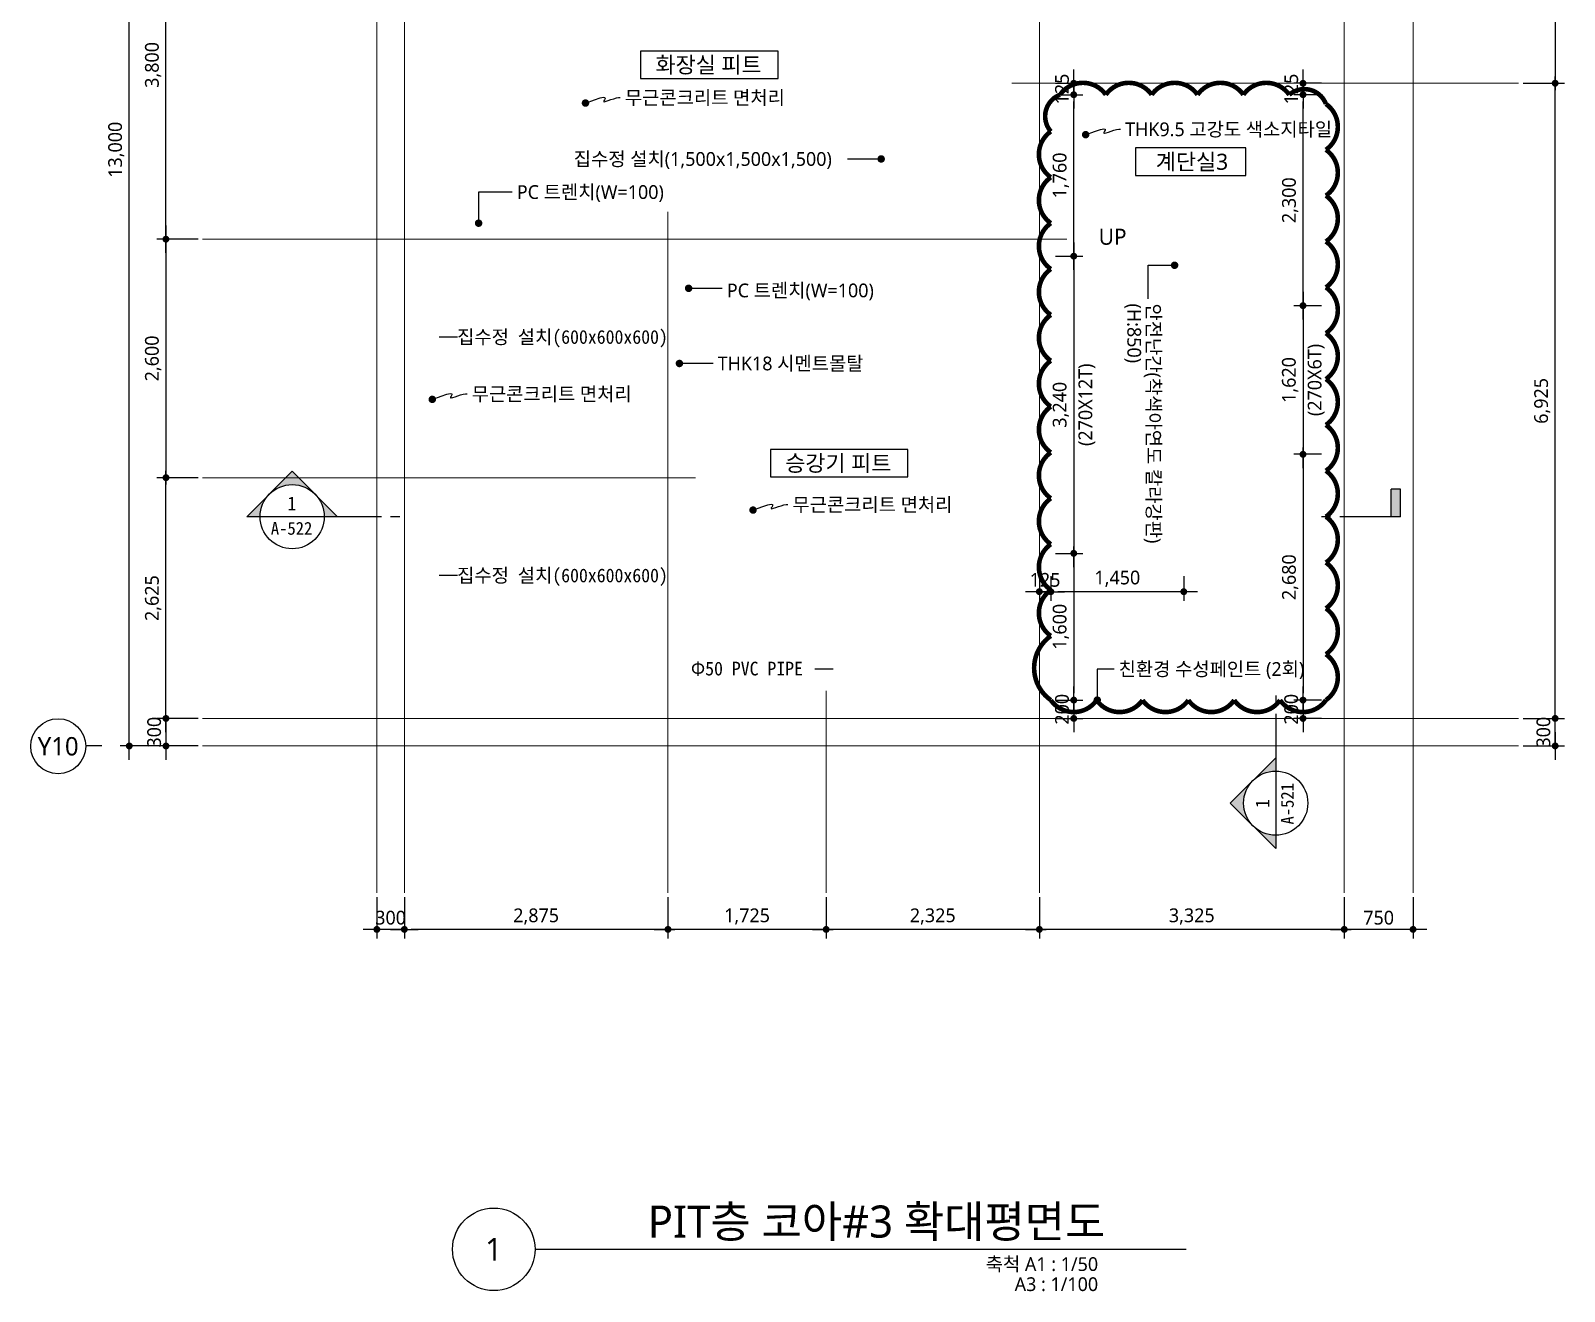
# Model space of a CAD drawing. Header units: millimetres. Extents: x 1424731 to 1631737, y 707248 to 849681.
# Drawn here: x 1424731 to 1441456, y 788748 to 802492 of the extents above; entities that cross this region are included whole.
import ezdxf
from ezdxf.enums import TextEntityAlignment as Align

# ---------------------------------------------------------------- set-up
doc = ezdxf.new("R2010")
doc.units = ezdxf.units.MM
doc.header["$MEASUREMENT"] = 0
doc.linetypes.add('CEN', pattern=[62, 60, -1, 0, -1])
doc.layers.get('0').update_dxf_attribs({"linetype": 'CONTINUOUS'})
for name, color, linetype, lineweight in [('A-AXIS-BUBL', 7, 'CONTINUOUS', 25), ('A-CNTL', 1, 'CEN', 15), ('A-DIMS', 7, 'CONTINUOUS', 25), ('A-MKXS-LEAD', 7, 'CONTINUOUS', 25), ('A-MKXS-MAK1', 3, 'CONTINUOUS', 25), ('A-MKXS-TEXT1', 3, 'CONTINUOUS', 25), ('A-MKXS-TEXT2', 7, 'CONTINUOUS', 25), ('A-MKXX-NAME', 3, 'CONTINUOUS', 25), ('A-MKXX-SYMB', 7, 'CONTINUOUS', 25), ('A-XXXX-SYMB', 7, 'CONTINUOUS', 25), ('A-XXXX-TXT1', 3, 'CONTINUOUS', 25), ('A-XXXX-TXT2', 3, 'CONTINUOUS', 25), ('REV-202205', 20, 'CONTINUOUS', 25)]:
    doc.layers.add(name, color=color, linetype=linetype, lineweight=lineweight)
doc.styles.add('HY울릉도L', font='')
doc.styles.add('돋움', font='')
doc.styles.add('돋움체', font='')
doc.styles.add('맑은고딕', font='malgun.ttf')
doc.styles.get('HY울릉도L').set_extended_font_data('HYwulM')
doc.styles.get('돋움').set_extended_font_data('DotumChe')
doc.styles.get('돋움체').set_extended_font_data('DotumChe')
doc.dimstyles.new('CDIM', dxfattribs={"dimtxt": 3, "dimasz": 1.5, "dimexe": 2, "dimexo": 1, "dimgap": 1, "dimtad": 1, "dimdec": 0, "dimrnd": 0.5, "dimzin": 0, "dimdsep": 32, "dimlunit": 6, "dimtxsty": 'HY울릉도L', "dimblk1": '_CIDOT', "dimblk2": '_CIDOT', "dimsah": 1, "dimcen": 5.5, "dimclrd": 2, "dimclre": 2, "dimclrt": 7, "dimadec": 0, "dimazin": 0, "dimtfac": 1, "dimtdec": 0, "dimtix": 1, "dimtmove": 2, "dimatfit": 1, "dimldrblk": '_CIDOT', "dimfxl": 1, "dimtolj": 1, "dimtzin": 0, "dimlwd": -1, "dimarcsym": 0})

# ---------------------------------------------------------------- blocks, each defined once
blk = doc.blocks.new('_CIDOT')
at = {"color": 0, "linetype": 'ByBlock'}
blk.add_line((2, 0), (-1, 0), dxfattribs=at)
at = {"color": 0, "linetype": 'ByBlock', "const_width": 0.5}
blk.add_lwpolyline([(-0.25, 0, 1), (0.25, 0, 1)], format="xyb", close=True, dxfattribs=at)
blk = doc.blocks.new('*D119')
at = {"layer": 'A-DIMS', "lineweight": -2, "transparency": 16777216}
for p, q in [((1426556, 797619), (1426106, 797619)), ((1426556, 794994), (1426106, 794994))]:
    blk.add_line(p, q, dxfattribs=at)
at = {"layer": 'A-DIMS', "transparency": 16777216}
blk.add_line((1426206, 795069), (1426206, 797544), dxfattribs=at)
at = {"layer": 'A-DIMS', "transparency": 16777216, "xscale": 75, "yscale": 75, "zscale": 75}
for p, rotation in [((1426206, 797619), 90), ((1426206, 794994), 270)]:
    blk.add_blockref('_CIDOT', p, dxfattribs=dict(at, rotation=rotation))
at = {"layer": 'A-DIMS', "color": 3, "transparency": 16777216, "insert": (1426066, 796306), "char_height": 150, "attachment_point": 5, "rotation": 90, "style": '맑은고딕'}
blk.add_mtext('\\A1;2,625', dxfattribs=at)
blk = doc.blocks.new('*D120')
at = {"layer": 'A-DIMS', "lineweight": -2, "transparency": 16777216}
for p, q in [((1426556, 807694), (1425706, 807694)), ((1426556, 794694), (1425706, 794694))]:
    blk.add_line(p, q, dxfattribs=at)
at = {"layer": 'A-DIMS', "transparency": 16777216}
blk.add_line((1425806, 794769), (1425806, 807619), dxfattribs=at)
at = {"layer": 'A-DIMS', "transparency": 16777216, "xscale": 75, "yscale": 75, "zscale": 75}
for p, rotation in [((1425806, 807694), 90), ((1425806, 794694), 270)]:
    blk.add_blockref('_CIDOT', p, dxfattribs=dict(at, rotation=rotation))
at = {"layer": 'A-DIMS', "color": 3, "transparency": 16777216, "insert": (1425665, 801194), "char_height": 150, "attachment_point": 5, "rotation": 90, "style": '맑은고딕'}
blk.add_mtext('\\A1;13,000', dxfattribs=at)
blk = doc.blocks.new('*D121')
at = {"layer": 'A-DIMS', "transparency": 16777216}
for p, q in [((1441356, 795069), (1441356, 795144)), ((1441356, 794694), (1441356, 794994)), ((1441356, 794619), (1441356, 794544))]:
    blk.add_line(p, q, dxfattribs=at)
at = {"layer": 'A-DIMS', "lineweight": -2, "transparency": 16777216}
for p, q in [((1441006, 794994), (1441456, 794994)), ((1441006, 794694), (1441456, 794694))]:
    blk.add_line(p, q, dxfattribs=at)
at = {"layer": 'A-DIMS', "transparency": 16777216, "xscale": 75, "yscale": 75, "zscale": 75}
for p, rotation in [((1441356, 794994), 270), ((1441356, 794694), 90)]:
    blk.add_blockref('_CIDOT', p, dxfattribs=dict(at, rotation=rotation))
at = {"layer": 'A-DIMS', "color": 3, "transparency": 16777216, "insert": (1441228, 794844), "char_height": 150, "attachment_point": 5, "rotation": 90, "style": '맑은고딕'}
blk.add_mtext('\\A1;300', dxfattribs=at)
blk = doc.blocks.new('*D122')
at = {"layer": 'A-DIMS', "lineweight": -2, "transparency": 16777216}
for p, q in [((1441006, 801919), (1441456, 801919)), ((1441006, 794994), (1441456, 794994))]:
    blk.add_line(p, q, dxfattribs=at)
at = {"layer": 'A-DIMS', "transparency": 16777216}
blk.add_line((1441356, 795069), (1441356, 801844), dxfattribs=at)
at = {"layer": 'A-DIMS', "transparency": 16777216, "xscale": 75, "yscale": 75, "zscale": 75}
for p, rotation in [((1441356, 801919), 90), ((1441356, 794994), 270)]:
    blk.add_blockref('_CIDOT', p, dxfattribs=dict(at, rotation=rotation))
at = {"layer": 'A-DIMS', "color": 3, "transparency": 16777216, "insert": (1441216, 798456), "char_height": 150, "attachment_point": 5, "rotation": 90, "style": '맑은고딕'}
blk.add_mtext('\\A1;6,925', dxfattribs=at)
blk = doc.blocks.new('*D124')
at = {"layer": 'A-DIMS', "lineweight": -2, "transparency": 16777216}
for p, q in [((1428506, 793044), (1428506, 792594)), ((1428806, 793044), (1428806, 792594))]:
    blk.add_line(p, q, dxfattribs=at)
at = {"layer": 'A-DIMS', "transparency": 16777216}
for p, q in [((1428431, 792694), (1428356, 792694)), ((1428806, 792694), (1428506, 792694)), ((1428881, 792694), (1428956, 792694))]:
    blk.add_line(p, q, dxfattribs=at)
at = {"layer": 'A-DIMS', "transparency": 16777216, "xscale": 75, "yscale": 75, "zscale": 75}
blk.add_blockref('_CIDOT', (1428506, 792694), dxfattribs=at)
at = {"layer": 'A-DIMS', "transparency": 16777216, "xscale": 75, "yscale": 75, "zscale": 75, "rotation": 180}
blk.add_blockref('_CIDOT', (1428806, 792694), dxfattribs=at)
at = {"layer": 'A-DIMS', "color": 3, "transparency": 16777216, "insert": (1428656, 792821), "char_height": 150, "attachment_point": 5, "style": '맑은고딕'}
blk.add_mtext('\\A1;300', dxfattribs=at)
blk = doc.blocks.new('*D125')
at = {"layer": 'A-DIMS', "lineweight": -2, "transparency": 16777216}
for p, q in [((1428806, 793044), (1428806, 792594)), ((1431681, 793044), (1431681, 792594))]:
    blk.add_line(p, q, dxfattribs=at)
at = {"layer": 'A-DIMS', "transparency": 16777216}
blk.add_line((1431606, 792694), (1428881, 792694), dxfattribs=at)
at = {"layer": 'A-DIMS', "transparency": 16777216, "xscale": 75, "yscale": 75, "zscale": 75, "rotation": 180}
blk.add_blockref('_CIDOT', (1428806, 792694), dxfattribs=at)
at = {"layer": 'A-DIMS', "transparency": 16777216, "xscale": 75, "yscale": 75, "zscale": 75}
blk.add_blockref('_CIDOT', (1431681, 792694), dxfattribs=at)
at = {"layer": 'A-DIMS', "color": 3, "transparency": 16777216, "insert": (1430243, 792834), "char_height": 150, "attachment_point": 5, "style": '맑은고딕'}
blk.add_mtext('\\A1;2,875', dxfattribs=at)
blk = doc.blocks.new('*D126')
at = {"layer": 'A-DIMS', "lineweight": -2, "transparency": 16777216}
for p, q in [((1439056, 793044), (1439056, 792594)), ((1439806, 793044), (1439806, 792594))]:
    blk.add_line(p, q, dxfattribs=at)
at = {"layer": 'A-DIMS', "transparency": 16777216}
blk.add_line((1439731, 792694), (1439131, 792694), dxfattribs=at)
at = {"layer": 'A-DIMS', "transparency": 16777216, "xscale": 75, "yscale": 75, "zscale": 75, "rotation": 180}
blk.add_blockref('_CIDOT', (1439056, 792694), dxfattribs=at)
at = {"layer": 'A-DIMS', "transparency": 16777216, "xscale": 75, "yscale": 75, "zscale": 75}
blk.add_blockref('_CIDOT', (1439806, 792694), dxfattribs=at)
at = {"layer": 'A-DIMS', "color": 3, "transparency": 16777216, "insert": (1439431, 792821), "char_height": 150, "attachment_point": 5, "style": '맑은고딕'}
blk.add_mtext('\\A1;750', dxfattribs=at)
blk = doc.blocks.new('*D127')
at = {"layer": 'A-DIMS', "lineweight": -2, "transparency": 16777216}
for p, q in [((1435731, 793044), (1435731, 792594)), ((1439056, 793044), (1439056, 792594))]:
    blk.add_line(p, q, dxfattribs=at)
at = {"layer": 'A-DIMS', "transparency": 16777216}
blk.add_line((1438981, 792694), (1435806, 792694), dxfattribs=at)
at = {"layer": 'A-DIMS', "transparency": 16777216, "xscale": 75, "yscale": 75, "zscale": 75, "rotation": 180}
blk.add_blockref('_CIDOT', (1435731, 792694), dxfattribs=at)
at = {"layer": 'A-DIMS', "transparency": 16777216, "xscale": 75, "yscale": 75, "zscale": 75}
blk.add_blockref('_CIDOT', (1439056, 792694), dxfattribs=at)
at = {"layer": 'A-DIMS', "color": 3, "transparency": 16777216, "insert": (1437393, 792834), "char_height": 150, "attachment_point": 5, "style": '맑은고딕'}
blk.add_mtext('\\A1;3,325', dxfattribs=at)
blk = doc.blocks.new('*D190')
at = {"layer": 'A-DIMS', "lineweight": -2, "transparency": 16777216}
for p, q in [((1435906, 801794), (1436206, 801794)), ((1435906, 800034), (1436206, 800034))]:
    blk.add_line(p, q, dxfattribs=at)
at = {"layer": 'A-DIMS', "transparency": 16777216}
blk.add_line((1436106, 800109), (1436106, 801719), dxfattribs=at)
at = {"layer": 'A-DIMS', "transparency": 16777216, "xscale": 75, "yscale": 75, "zscale": 75}
for p, rotation in [((1436106, 801794), 90), ((1436106, 800034), 270)]:
    blk.add_blockref('_CIDOT', p, dxfattribs=dict(at, rotation=rotation))
at = {"layer": 'A-DIMS', "color": 3, "transparency": 16777216, "insert": (1435965, 800914), "char_height": 150, "attachment_point": 5, "rotation": 90, "style": '맑은고딕'}
blk.add_mtext('\\A1;1,760', dxfattribs=at)
blk = doc.blocks.new('*D191')
at = {"layer": 'A-DIMS', "lineweight": -2, "transparency": 16777216}
for p, q in [((1435906, 800034), (1436206, 800034)), ((1435906, 796794), (1436206, 796794))]:
    blk.add_line(p, q, dxfattribs=at)
at = {"layer": 'A-DIMS', "transparency": 16777216}
blk.add_line((1436106, 799959), (1436106, 796869), dxfattribs=at)
at = {"layer": 'A-DIMS', "transparency": 16777216, "xscale": 75, "yscale": 75, "zscale": 75}
for p, rotation in [((1436106, 800034), 90), ((1436106, 796794), 270)]:
    blk.add_blockref('_CIDOT', p, dxfattribs=dict(at, rotation=rotation))
at = {"layer": 'A-DIMS', "color": 3, "transparency": 16777216, "char_height": 150, "attachment_point": 5, "rotation": 90, "style": '맑은고딕'}
for s, insert in [('\\A1;(270X12T)', (1436249, 798414)), ('\\A1;3,240', (1435965, 798414))]:
    blk.add_mtext(s, dxfattribs=dict(at, insert=insert))
blk = doc.blocks.new('*D192')
at = {"layer": 'A-DIMS', "lineweight": -2, "transparency": 16777216}
for p, q in [((1435906, 796794), (1436206, 796794)), ((1435906, 795194), (1436206, 795194))]:
    blk.add_line(p, q, dxfattribs=at)
at = {"layer": 'A-DIMS', "transparency": 16777216}
blk.add_line((1436106, 796719), (1436106, 795269), dxfattribs=at)
at = {"layer": 'A-DIMS', "transparency": 16777216, "xscale": 75, "yscale": 75, "zscale": 75}
for p, rotation in [((1436106, 796794), 90), ((1436106, 795194), 270)]:
    blk.add_blockref('_CIDOT', p, dxfattribs=dict(at, rotation=rotation))
at = {"layer": 'A-DIMS', "color": 3, "transparency": 16777216, "insert": (1435965, 795994), "char_height": 150, "attachment_point": 5, "rotation": 90, "style": '맑은고딕'}
blk.add_mtext('\\A1;1,600', dxfattribs=at)
blk = doc.blocks.new('*D260')
at = {"layer": 'A-DIMS', "transparency": 16777216}
for p, q in [((1436106, 801994), (1436106, 802069)), ((1436106, 801794), (1436106, 801919)), ((1436106, 801719), (1436106, 801644))]:
    blk.add_line(p, q, dxfattribs=at)
at = {"layer": 'A-DIMS', "lineweight": -2, "transparency": 16777216}
for p, q in [((1435906, 801919), (1436206, 801919)), ((1435906, 801794), (1436206, 801794))]:
    blk.add_line(p, q, dxfattribs=at)
at = {"layer": 'A-DIMS', "transparency": 16777216, "xscale": 75, "yscale": 75, "zscale": 75}
for p, rotation in [((1436106, 801919), 270), ((1436106, 801794), 90)]:
    blk.add_blockref('_CIDOT', p, dxfattribs=dict(at, rotation=rotation))
at = {"layer": 'A-DIMS', "color": 3, "transparency": 16777216, "insert": (1435978, 801856), "char_height": 150, "attachment_point": 5, "rotation": 90, "style": '맑은고딕'}
blk.add_mtext('\\A1;125', dxfattribs=at)
blk = doc.blocks.new('*D261')
at = {"layer": 'A-DIMS', "transparency": 16777216}
for p, q in [((1436106, 795269), (1436106, 795344)), ((1436106, 795194), (1436106, 794994)), ((1436106, 794919), (1436106, 794844))]:
    blk.add_line(p, q, dxfattribs=at)
at = {"layer": 'A-DIMS', "lineweight": -2, "transparency": 16777216}
for p, q in [((1435906, 795194), (1436206, 795194)), ((1435906, 794994), (1436206, 794994))]:
    blk.add_line(p, q, dxfattribs=at)
at = {"layer": 'A-DIMS', "transparency": 16777216, "xscale": 75, "yscale": 75, "zscale": 75}
for p, rotation in [((1436106, 795194), 270), ((1436106, 794994), 90)]:
    blk.add_blockref('_CIDOT', p, dxfattribs=dict(at, rotation=rotation))
at = {"layer": 'A-DIMS', "color": 3, "transparency": 16777216, "insert": (1435978, 795094), "char_height": 150, "attachment_point": 5, "rotation": 90, "style": '맑은고딕'}
blk.add_mtext('\\A1;200', dxfattribs=at)
blk = doc.blocks.new('*D354')
at = {"layer": 'A-DIMS', "lineweight": -2, "transparency": 16777216}
for p, q in [((1431681, 793044), (1431681, 792594)), ((1433406, 793044), (1433406, 792594))]:
    blk.add_line(p, q, dxfattribs=at)
at = {"layer": 'A-DIMS', "transparency": 16777216}
blk.add_line((1433331, 792694), (1431756, 792694), dxfattribs=at)
at = {"layer": 'A-DIMS', "transparency": 16777216, "xscale": 75, "yscale": 75, "zscale": 75, "rotation": 180}
blk.add_blockref('_CIDOT', (1431681, 792694), dxfattribs=at)
at = {"layer": 'A-DIMS', "transparency": 16777216, "xscale": 75, "yscale": 75, "zscale": 75}
blk.add_blockref('_CIDOT', (1433406, 792694), dxfattribs=at)
at = {"layer": 'A-DIMS', "color": 3, "transparency": 16777216, "insert": (1432543, 792834), "char_height": 150, "attachment_point": 5, "style": '맑은고딕'}
blk.add_mtext('\\A1;1,725', dxfattribs=at)
blk = doc.blocks.new('*D355')
at = {"layer": 'A-DIMS', "lineweight": -2, "transparency": 16777216}
for p, q in [((1433406, 793044), (1433406, 792594)), ((1435731, 793044), (1435731, 792594))]:
    blk.add_line(p, q, dxfattribs=at)
at = {"layer": 'A-DIMS', "transparency": 16777216}
blk.add_line((1435656, 792694), (1433481, 792694), dxfattribs=at)
at = {"layer": 'A-DIMS', "transparency": 16777216, "xscale": 75, "yscale": 75, "zscale": 75, "rotation": 180}
blk.add_blockref('_CIDOT', (1433406, 792694), dxfattribs=at)
at = {"layer": 'A-DIMS', "transparency": 16777216, "xscale": 75, "yscale": 75, "zscale": 75}
blk.add_blockref('_CIDOT', (1435731, 792694), dxfattribs=at)
at = {"layer": 'A-DIMS', "color": 3, "transparency": 16777216, "insert": (1434568, 792834), "char_height": 150, "attachment_point": 5, "style": '맑은고딕'}
blk.add_mtext('\\A1;2,325', dxfattribs=at)
blk = doc.blocks.new('*D356')
at = {"layer": 'A-DIMS', "lineweight": -2, "transparency": 16777216}
for p, q in [((1426556, 800219), (1426106, 800219)), ((1426556, 797619), (1426106, 797619))]:
    blk.add_line(p, q, dxfattribs=at)
at = {"layer": 'A-DIMS', "transparency": 16777216}
blk.add_line((1426206, 800144), (1426206, 797694), dxfattribs=at)
at = {"layer": 'A-DIMS', "transparency": 16777216, "xscale": 75, "yscale": 75, "zscale": 75}
for p, rotation in [((1426206, 800219), 90), ((1426206, 797619), 270)]:
    blk.add_blockref('_CIDOT', p, dxfattribs=dict(at, rotation=rotation))
at = {"layer": 'A-DIMS', "color": 3, "transparency": 16777216, "insert": (1426066, 798919), "char_height": 150, "attachment_point": 5, "rotation": 90, "style": '맑은고딕'}
blk.add_mtext('\\A1;2,600', dxfattribs=at)
blk = doc.blocks.new('CORE 3- 단면')
at = {"layer": 'A-MKXS-MAK1'}
for points in [[(9245, 14613), (9245, 14713), (9545, 14713), (9545, 14613)], [(10806, 4095), (10906, 4095), (10906, 3795), (10806, 3795)]]:
    blk.add_hatch(color=256, dxfattribs=at).paths.add_polyline_path(points)
h = blk.add_hatch(color=256, dxfattribs=at)
h.paths.add_polyline_path([(-1180, 4290), (-933, 4042, 0.414214), (-1428, 4042)])
h.paths.add_polyline_path([(-933, 4042), (-685, 3795), (-830, 3795, 0.198912)])
h.paths.add_polyline_path([(-1428, 4042, 0.198912), (-1530, 3795), (-1675, 3795)])
h = blk.add_hatch(color=256, dxfattribs=at)
h.paths.add_polyline_path([(9050, 672), (9297, 919, 0.414214), (9297, 424)])
h.paths.add_polyline_path([(9297, 919), (9545, 1167), (9545, 1022, 0.198912)])
h.paths.add_polyline_path([(9297, 424, 0.198912), (9545, 322), (9545, 177)])
for p, q in [((9245, 14713), (9245, 14613)), ((9545, 14613), (9245, 14613)), ((9545, 14713), (9545, 14050)), ((9545, 13950), (9545, 13850)), ((-1675, 3795), (-1180, 4290)), ((-685, 3795), (-1180, 4290)), ((10906, 4095), (10806, 4095)), ((10806, 3795), (10806, 4095)), ((10906, 3795), (10906, 4095)), ((-207, 3795), (-1675, 3795)), ((-7, 3795), (-107, 3795)), ((10143, 3795), (10043, 3795)), ((10906, 3795), (10243, 3795)), ((9545, 1845), (9545, 1745)), ((9545, 1645), (9545, 177)), ((9545, 1167), (9050, 672)), ((9545, 177), (9050, 672))]:
    blk.add_line(p, q, dxfattribs=at)
for centre in [(-1180, 3795), (9545, 672)]:
    blk.add_circle(centre, 350, dxfattribs=at)
at = {"layer": 'A-MKXS-TEXT2', "style": '돋움체'}
for s, height, p in [('1', 150, (-1184, 3939)), ('A-522', 140, (-1187, 3667))]:
    blk.add_text(s, height=height, dxfattribs=at).set_placement(p, align=Align.MIDDLE)
for s, height, p in [('A-521', 140, (9673, 665)), ('1', 150, (9401, 668))]:
    blk.add_text(s, height=height, rotation=90, dxfattribs=at).set_placement(p, align=Align.MIDDLE)
blk = doc.blocks.new('*D757')
at = {"layer": 'A-DIMS', "lineweight": -2, "transparency": 16777216}
for p, q in [((1435856, 796544), (1435856, 796276)), ((1437306, 796544), (1437306, 796276))]:
    blk.add_line(p, q, dxfattribs=at)
at = {"layer": 'A-DIMS', "transparency": 16777216}
blk.add_line((1437231, 796376), (1435931, 796376), dxfattribs=at)
at = {"layer": 'A-DIMS', "transparency": 16777216, "xscale": 75, "yscale": 75, "zscale": 75, "rotation": 180}
blk.add_blockref('_CIDOT', (1435856, 796376), dxfattribs=at)
at = {"layer": 'A-DIMS', "transparency": 16777216, "xscale": 75, "yscale": 75, "zscale": 75}
blk.add_blockref('_CIDOT', (1437306, 796376), dxfattribs=at)
at = {"layer": 'A-DIMS', "color": 3, "transparency": 16777216, "insert": (1436581, 796517), "char_height": 150, "attachment_point": 5, "style": '맑은고딕'}
blk.add_mtext('\\A1;1,450', dxfattribs=at)
blk = doc.blocks.new('*D758')
at = {"layer": 'A-DIMS', "lineweight": -2, "transparency": 16777216}
for p, q in [((1435731, 796544), (1435731, 796276)), ((1435856, 796544), (1435856, 796276))]:
    blk.add_line(p, q, dxfattribs=at)
at = {"layer": 'A-DIMS', "transparency": 16777216}
for p, q in [((1435656, 796376), (1435581, 796376)), ((1435731, 796376), (1435856, 796376)), ((1435931, 796376), (1436006, 796376))]:
    blk.add_line(p, q, dxfattribs=at)
at = {"layer": 'A-DIMS', "transparency": 16777216, "xscale": 75, "yscale": 75, "zscale": 75}
blk.add_blockref('_CIDOT', (1435731, 796376), dxfattribs=at)
at = {"layer": 'A-DIMS', "transparency": 16777216, "xscale": 75, "yscale": 75, "zscale": 75, "rotation": 180}
blk.add_blockref('_CIDOT', (1435856, 796376), dxfattribs=at)
at = {"layer": 'A-DIMS', "color": 3, "transparency": 16777216, "insert": (1435793, 796504), "char_height": 150, "attachment_point": 5, "style": '맑은고딕'}
blk.add_mtext('\\A1;125', dxfattribs=at)
blk = doc.blocks.new('*D759')
at = {"layer": 'A-DIMS', "lineweight": -2, "transparency": 16777216}
for p, q in [((1438806, 799494), (1438506, 799494)), ((1438806, 797874), (1438506, 797874))]:
    blk.add_line(p, q, dxfattribs=at)
at = {"layer": 'A-DIMS', "transparency": 16777216}
blk.add_line((1438606, 799419), (1438606, 797949), dxfattribs=at)
at = {"layer": 'A-DIMS', "transparency": 16777216, "xscale": 75, "yscale": 75, "zscale": 75}
for p, rotation in [((1438606, 799494), 90), ((1438606, 797874), 270)]:
    blk.add_blockref('_CIDOT', p, dxfattribs=dict(at, rotation=rotation))
at = {"layer": 'A-DIMS', "color": 3, "transparency": 16777216, "char_height": 150, "attachment_point": 5, "rotation": 90, "style": '맑은고딕'}
for s, insert in [('\\A1;(270X6T)', (1438749, 798684)), ('\\A1;1,620', (1438465, 798684))]:
    blk.add_mtext(s, dxfattribs=dict(at, insert=insert))
blk = doc.blocks.new('*D760')
at = {"layer": 'A-DIMS', "lineweight": -2, "transparency": 16777216}
for p, q in [((1438806, 797874), (1438506, 797874)), ((1438806, 795194), (1438506, 795194))]:
    blk.add_line(p, q, dxfattribs=at)
at = {"layer": 'A-DIMS', "transparency": 16777216}
blk.add_line((1438606, 797799), (1438606, 795269), dxfattribs=at)
at = {"layer": 'A-DIMS', "transparency": 16777216, "xscale": 75, "yscale": 75, "zscale": 75}
for p, rotation in [((1438606, 797874), 90), ((1438606, 795194), 270)]:
    blk.add_blockref('_CIDOT', p, dxfattribs=dict(at, rotation=rotation))
at = {"layer": 'A-DIMS', "color": 3, "transparency": 16777216, "insert": (1438466, 796534), "char_height": 150, "attachment_point": 5, "rotation": 90, "style": '맑은고딕'}
blk.add_mtext('\\A1;2,680', dxfattribs=at)
blk = doc.blocks.new('*D761')
at = {"layer": 'A-DIMS', "transparency": 16777216}
for p, q in [((1438606, 795269), (1438606, 795344)), ((1438606, 795194), (1438606, 794994)), ((1438606, 794919), (1438606, 794844))]:
    blk.add_line(p, q, dxfattribs=at)
at = {"layer": 'A-DIMS', "lineweight": -2, "transparency": 16777216}
for p, q in [((1438806, 795194), (1438506, 795194)), ((1438806, 794994), (1438506, 794994))]:
    blk.add_line(p, q, dxfattribs=at)
at = {"layer": 'A-DIMS', "transparency": 16777216, "xscale": 75, "yscale": 75, "zscale": 75}
for p, rotation in [((1438606, 795194), 270), ((1438606, 794994), 90)]:
    blk.add_blockref('_CIDOT', p, dxfattribs=dict(at, rotation=rotation))
at = {"layer": 'A-DIMS', "color": 3, "transparency": 16777216, "insert": (1438478, 795094), "char_height": 150, "attachment_point": 5, "rotation": 90, "style": '맑은고딕'}
blk.add_mtext('\\A1;200', dxfattribs=at)
blk = doc.blocks.new('*D762')
at = {"layer": 'A-DIMS', "lineweight": -2, "transparency": 16777216}
for p, q in [((1438806, 801794), (1438506, 801794)), ((1438806, 799494), (1438506, 799494))]:
    blk.add_line(p, q, dxfattribs=at)
at = {"layer": 'A-DIMS', "transparency": 16777216}
blk.add_line((1438606, 799569), (1438606, 801719), dxfattribs=at)
at = {"layer": 'A-DIMS', "transparency": 16777216, "xscale": 75, "yscale": 75, "zscale": 75}
for p, rotation in [((1438606, 801794), 90), ((1438606, 799494), 270)]:
    blk.add_blockref('_CIDOT', p, dxfattribs=dict(at, rotation=rotation))
at = {"layer": 'A-DIMS', "color": 3, "transparency": 16777216, "insert": (1438466, 800644), "char_height": 150, "attachment_point": 5, "rotation": 90, "style": '맑은고딕'}
blk.add_mtext('\\A1;2,300', dxfattribs=at)
blk = doc.blocks.new('*D763')
at = {"layer": 'A-DIMS', "transparency": 16777216}
for p, q in [((1438606, 801994), (1438606, 802069)), ((1438606, 801794), (1438606, 801919)), ((1438606, 801719), (1438606, 801644))]:
    blk.add_line(p, q, dxfattribs=at)
at = {"layer": 'A-DIMS', "lineweight": -2, "transparency": 16777216}
for p, q in [((1438806, 801919), (1438506, 801919)), ((1438806, 801794), (1438506, 801794))]:
    blk.add_line(p, q, dxfattribs=at)
at = {"layer": 'A-DIMS', "transparency": 16777216, "xscale": 75, "yscale": 75, "zscale": 75}
for p, rotation in [((1438606, 801919), 270), ((1438606, 801794), 90)]:
    blk.add_blockref('_CIDOT', p, dxfattribs=dict(at, rotation=rotation))
at = {"layer": 'A-DIMS', "color": 3, "transparency": 16777216, "insert": (1438478, 801856), "char_height": 150, "attachment_point": 5, "rotation": 90, "style": '맑은고딕'}
blk.add_mtext('\\A1;125', dxfattribs=at)
blk = doc.blocks.new('*D999')
at = {"layer": 'A-DIMS', "lineweight": -2, "transparency": 16777216}
for p, q in [((1426556, 804019), (1426106, 804019)), ((1426556, 800219), (1426106, 800219))]:
    blk.add_line(p, q, dxfattribs=at)
at = {"layer": 'A-DIMS', "transparency": 16777216}
blk.add_line((1426206, 800294), (1426206, 803944), dxfattribs=at)
at = {"layer": 'A-DIMS', "transparency": 16777216, "xscale": 75, "yscale": 75, "zscale": 75}
for p, rotation in [((1426206, 804019), 90), ((1426206, 800219), 270)]:
    blk.add_blockref('_CIDOT', p, dxfattribs=dict(at, rotation=rotation))
at = {"layer": 'A-DIMS', "color": 3, "transparency": 16777216, "insert": (1426066, 802119), "char_height": 150, "attachment_point": 5, "rotation": 90, "style": '맑은고딕'}
blk.add_mtext('\\A1;3,800', dxfattribs=at)
blk = doc.blocks.new('*D1001')
at = {"layer": 'A-DIMS', "lineweight": -2, "transparency": 16777216}
for p, q in [((1441006, 804669), (1441456, 804669)), ((1441006, 801919), (1441456, 801919))]:
    blk.add_line(p, q, dxfattribs=at)
at = {"layer": 'A-DIMS', "transparency": 16777216}
blk.add_line((1441356, 804594), (1441356, 801994), dxfattribs=at)
at = {"layer": 'A-DIMS', "transparency": 16777216, "xscale": 75, "yscale": 75, "zscale": 75}
for p, rotation in [((1441356, 804669), 90), ((1441356, 801919), 270)]:
    blk.add_blockref('_CIDOT', p, dxfattribs=dict(at, rotation=rotation))
at = {"layer": 'A-DIMS', "color": 3, "transparency": 16777216, "insert": (1441216, 803294), "char_height": 150, "attachment_point": 5, "rotation": 90, "style": '맑은고딕'}
blk.add_mtext('\\A1;2,750', dxfattribs=at)
blk = doc.blocks.new('*D1007')
at = {"layer": 'A-DIMS', "transparency": 16777216}
for p, q in [((1426206, 795069), (1426206, 795144)), ((1426206, 794994), (1426206, 794694)), ((1426206, 794619), (1426206, 794544))]:
    blk.add_line(p, q, dxfattribs=at)
at = {"layer": 'A-DIMS', "lineweight": -2, "transparency": 16777216}
for p, q in [((1426556, 794994), (1426106, 794994)), ((1426556, 794694), (1426106, 794694))]:
    blk.add_line(p, q, dxfattribs=at)
at = {"layer": 'A-DIMS', "transparency": 16777216, "xscale": 75, "yscale": 75, "zscale": 75}
for p, rotation in [((1426206, 794994), 270), ((1426206, 794694), 90)]:
    blk.add_blockref('_CIDOT', p, dxfattribs=dict(at, rotation=rotation))
at = {"layer": 'A-DIMS', "color": 3, "transparency": 16777216, "insert": (1426078, 794844), "char_height": 150, "attachment_point": 5, "rotation": 90, "style": '맑은고딕'}
blk.add_mtext('\\A1;300', dxfattribs=at)

msp = doc.modelspace()

# ---------------------------------------------------------------- linework, layer by layer
at = {"layer": 'A-AXIS-BUBL', "ltscale": 0.2}
msp.add_line((1425505.7, 794693.7), (1425330.7, 794693.7), dxfattribs=at)
msp.add_circle((1425030.7, 794690.7), 300, dxfattribs=at)
at = {"layer": 'A-CNTL'}
for p, q in [((1428505.7, 793093.7), (1428505.7, 809118.7)), ((1428805.7, 793093.7), (1428805.7, 809118.7)), ((1439055.7, 793093.7), (1439055.7, 809118.7)), ((1439805.7, 809118.7), (1439805.7, 793093.7)), ((1435730.7, 793093.7), (1435730.7, 804968.7)), ((1435430.7, 801918.7), (1440955.7, 801918.7)), ((1431680.7, 793093.7), (1431680.7, 800518.7)), ((1426605.7, 800218.7), (1436030.7, 800218.7)), ((1426605.7, 797618.7), (1431980.7, 797618.7)), ((1433405.7, 793093.7), (1433405.7, 795293.7)), ((1426605.7, 794993.7), (1440955.7, 794993.7)), ((1440955.7, 794693.7), (1426605.7, 794693.7))]:
    msp.add_line(p, q, dxfattribs=at)
at = {"layer": 'A-MKXS-LEAD'}
for p, q in [((1429186.4, 799155.7), (1429386.4, 799155.7)), ((1429186.4, 796555.7), (1429386.4, 796555.7)), ((1433481.7, 795531.6), (1433281.7, 795531.6))]:
    msp.add_line(p, q, dxfattribs=at)
at = {"layer": 'A-MKXS-LEAD', "const_width": 40}
for points in [[(1430760.5, 801705.2, 1), (1430802, 801701.1, 1)], [(1436215.2, 801360.5, 1), (1436256.7, 801356.3, 1)], [(1433985, 801095.7, 1), (1434026.5, 801091.6, 1)], [(1429594.9, 800395.7, 1), (1429636.3, 800391.6, 1)], [(1437203.7, 799955.4, -1), (1437207.8, 799914, -1)], [(1431885, 799685.7, 1), (1431926.5, 799681.5, 1)], [(1431785, 798866.1, 1), (1431826.5, 798862, 1)], [(1429089.5, 798474.7, 1), (1429131, 798470.6, 1)], [(1432587.6, 797267.8, 1), (1432629, 797263.6, 1)], [(1436341.2, 795195.7, 1), (1436382.7, 795191.6, 1)]]:
    msp.add_lwpolyline(points, format="xyb", close=True, dxfattribs=at)
at = {"layer": 'A-MKXS-LEAD'}
for points in [[(1430780.4, 801702.9), (1430878.2, 801739.7), (1430941.9, 801759.6), (1430978.1, 801766.1), (1430993.5, 801762.6), (1430994.7, 801752.7), (1430988.2, 801739.9), (1430980.6, 801727.7), (1430978.7, 801719.6), (1430987.3, 801718.3), (1431005.5, 801722.7), (1431030.3, 801730.9), (1431059.2, 801741), (1431089.4, 801751.1), (1431118.2, 801759.2), (1431142.9, 801763.6), (1431160.8, 801762.1)], [(1436235.1, 801358.1), (1436332.9, 801394.9), (1436396.6, 801414.8), (1436432.8, 801421.3), (1436448.2, 801417.8), (1436449.4, 801407.9), (1436442.9, 801395.1), (1436435.4, 801382.9), (1436433.4, 801374.8), (1436442.1, 801373.5), (1436460.2, 801377.9), (1436485.1, 801386.1), (1436513.9, 801396.2), (1436544.2, 801406.3), (1436573, 801414.5), (1436597.7, 801418.8), (1436615.5, 801417.3)], [(1433638.7, 801093.7), (1434005.7, 801093.7), (1434005.7, 801093.7)], [(1429982.6, 800733), (1429615.6, 800733), (1429615.6, 800393.7)], [(1436917.6, 799567.7), (1436917.6, 799934.7), (1437205.7, 799934.7)], [(1432272.8, 799681.5), (1431905.7, 799681.5)], [(1432172.8, 798864.1), (1431805.7, 798864.1), (1431805.7, 798864.1)], [(1429109.4, 798472.4), (1429207.2, 798509.2), (1429270.9, 798529.1), (1429307.1, 798535.6), (1429322.5, 798532.1), (1429323.7, 798522.2), (1429317.2, 798509.4), (1429309.6, 798497.2), (1429307.7, 798489.1), (1429316.3, 798487.8), (1429334.5, 798492.2), (1429359.3, 798500.4), (1429388.2, 798510.5), (1429418.4, 798520.6), (1429447.2, 798528.7), (1429471.9, 798533.1), (1429489.8, 798531.6)], [(1432607.5, 797265.4), (1432705.2, 797302.3), (1432768.9, 797322.2), (1432805.1, 797328.6), (1432820.5, 797325.1), (1432821.7, 797315.2), (1432815.2, 797302.4), (1432807.7, 797290.2), (1432805.7, 797282.2), (1432814.4, 797280.8), (1432832.5, 797285.2), (1432857.4, 797293.4), (1432886.3, 797303.5), (1432916.5, 797313.6), (1432945.3, 797321.8), (1432970, 797326.1), (1432987.8, 797324.7)], [(1436545.5, 795533), (1436362, 795533), (1436362, 795193.7)]]:
    msp.add_lwpolyline(points, dxfattribs=at)
for points in [[(1428962.4, 799543.7, 0, 50, 0), (1429037.4, 799413.8, 0, 0, 0), (1429186.4, 799155.7, 0, 0, 0)], [(1428962.4, 796943.7, 0, 50, 0), (1429037.4, 796813.8, 0, 0, 0), (1429186.4, 796555.7, 0, 0, 0)], [(1433705.7, 795143.7, 0, 50, 0), (1433630.7, 795273.6, 0, 0, 0), (1433481.7, 795531.6, 0, 0, 0)]]:
    msp.add_lwpolyline(points, format="xyseb", dxfattribs=at)
at = {"layer": 'A-MKXX-SYMB'}
for points in [[(1431382.5, 801969.9), (1432882.5, 801969.9), (1432882.5, 802269.9), (1431382.5, 802269.9)], [(1436780.8, 800913.7), (1437980.8, 800913.7), (1437980.8, 801213.7), (1436780.8, 801213.7)], [(1432797.4, 797626.5), (1434297.4, 797626.5), (1434297.4, 797926.5), (1432797.4, 797926.5)]]:
    msp.add_lwpolyline(points, close=True, dxfattribs=at)
at = {"layer": 'A-XXXX-SYMB'}
msp.add_line((1430230.7, 789206.2), (1437330.7, 789206.2), dxfattribs=at)
msp.add_circle((1429780.7, 789206.2), 450, dxfattribs=at)
at = {"layer": 'REV-202205', "const_width": 50}
msp.add_lwpolyline([(1435855.7, 795193.7, 0.5205671), (1436355.7, 795193.7, 0.5205671), (1436855.7, 795193.7, 0.5205671), (1437355.7, 795193.7, 0.5205671), (1437855.7, 795193.7, 0.5205671), (1438355.7, 795193.7, 0.5205671), (1438855.7, 795193.7, 0.5205671), (1438855.7, 795693.7, 0.5205671), (1438855.7, 796193.7, 0.5205671), (1438855.7, 796693.7, 0.5205671), (1438855.7, 797193.7, 0.5205671), (1438855.7, 797693.7, 0.5205671), (1438855.7, 798193.7, 0.5205671), (1438855.7, 798693.7, 0.5205671), (1438855.7, 799193.7, 0.5205671), (1438855.7, 799693.7, 0.5205671), (1438855.7, 800193.7, 0.5205671), (1438855.7, 800693.7, 0.5205671), (1438855.7, 801193.7, 0.5205671), (1438855.7, 801693.7, 0.5205671), (1438455.7, 801793.7, 0.5205671), (1437955.7, 801793.7, 0.5205671), (1437455.7, 801793.7, 0.5205671), (1436955.7, 801793.7, 0.5205671), (1436455.7, 801793.7, 0.5205671), (1435955.7, 801793.7, 0.5205671), (1435855.7, 801393.7, 0.5205671), (1435855.7, 800893.7, 0.5205671), (1435855.7, 800393.7, 0.5205671), (1435855.7, 799893.7, 0.5205671), (1435855.7, 799393.7, 0.5205671), (1435855.7, 798893.7, 0.5205671), (1435855.7, 798393.7, 0.5205671), (1435855.7, 797893.7, 0.5205671), (1435855.7, 797393.7, 0.5205671), (1435855.7, 796893.7, 0.5205671), (1435855.7, 796393.7, 0.5205671), (1435855.7, 795893.7, 0.5205671)], format="xyb", close=True, dxfattribs=at)

# ---------------------------------------------------------------- block references
at = {"layer": 'A-DIMS'}
msp.add_blockref('CORE 3- 단면', (1428763, 793398.7), dxfattribs=at)

# ---------------------------------------------------------------- texts
at = {"layer": 'A-MKXS-TEXT1', "style": '맑은고딕'}
for s, p in [('무근콘크리트 면처리', (1431210.8, 801762.1)), ('THK9.5 고강도 색소지타일', (1436665.5, 801417.3)), ('집수정 설치(1,500x1,500x1,500)', (1430653.6, 801093.7)), ('PC 트렌치(W=100)', (1430032.6, 800733)), ('PC 트렌치(W=100)', (1432322.8, 799660.3)), ('THK18 시멘트몰탈', (1432222.8, 798864.1)), ('무근콘크리트 면처리', (1429539.8, 798531.6)), ('무근콘크리트 면처리', (1433037.8, 797324.7)), ('친환경 수성페인트 (2회)', (1436595.5, 795533))]:
    msp.add_text(s, height=150, dxfattribs=at).set_placement(p, align=Align.MIDDLE_LEFT)
for s, p in [('(H:850)', (1436765.2, 799517.7)), ('안전난간(착색아연도 칼라강판)', (1436978.2, 799517.7))]:
    msp.add_text(s, height=150, rotation=270, dxfattribs=at).set_placement(p, align=Align.MIDDLE_LEFT)
at = {"layer": 'A-MKXX-NAME', "style": '맑은고딕'}
for s, p in [('화장실 피트', (1432123, 802119.9)), ('계단실3', (1437395.3, 801063.7)), ('UP', (1436530, 800245.9)), ('승강기 피트', (1433538, 797776.5))]:
    msp.add_text(s, height=175, dxfattribs=at).set_placement(p, align=Align.MIDDLE_CENTER)
at = {"layer": 'A-XXXX-TXT1', "style": '맑은고딕'}
msp.add_text('PIT층 코아#3 확대평면도', height=350, dxfattribs=at).set_placement((1436449.7, 789228.8), align=Align.BOTTOM_RIGHT)
msp.add_text('1', height=250, dxfattribs=at).set_placement((1429780.7, 789206.2), align=Align.MIDDLE)
for s, p in [('축척 A1 : 1/50', (1436371.8, 789120)), ('A3 : 1/100', (1436371.8, 788901.1))]:
    msp.add_text(s, height=150, dxfattribs=at).set_placement(p, align=Align.TOP_RIGHT)
at = {"layer": 'A-XXXX-TXT2', "style": '돋움'}
for s, p in [('집수정 설치(600x600x600)', (1429381.1, 799153.3)), ('집수정 설치(600x600x600)', (1429381.1, 796553.3)), ('Φ50 PVC PIPE ', (1431930.7, 795537.7))]:
    msp.add_text(s, height=150, dxfattribs=at).set_placement(p, align=Align.MIDDLE_LEFT)
at = {"layer": 'A-XXXX-TXT2', "ltscale": 0.2, "style": '맑은고딕'}
msp.add_text('Y10', height=200, dxfattribs=at).set_placement((1425030.7, 794690.7), align=Align.MIDDLE)

# ---------------------------------------------------------------- dimensions: what is measured, and where the dimension line sits
at = {"layer": 'A-DIMS'}
for base, p1, p2, angle, picture, middle in [((1425805.7, 807693.7), (1426605.7, 794693.7), (1426605.7, 807693.7), 270, '*D120', (1425665.3, 801193.7)), ((1441355.7, 801918.7), (1440955.7, 804668.7), (1440955.7, 801918.7), 90, '*D1001', (1441215.7, 803293.7)), ((1426205.7, 804018.7), (1426605.7, 800218.7), (1426605.7, 804018.7), 270, '*D999', (1426065.7, 802118.7)), ((1436105.6, 801918.7), (1435855.8, 801793.7), (1435855.8, 801918.7), 90, '*D260', (1435977.7, 801856.2)), ((1438605.8, 801918.7), (1438855.6, 801793.7), (1438855.6, 801918.7), 90, '*D763', (1438477.8, 801856.2)), ((1441355.7, 801918.7), (1440955.7, 794993.7), (1440955.7, 801918.7), 270, '*D122', (1441215.7, 798456.2)), ((1436105.6, 801793.7), (1435855.8, 800033.7), (1435855.8, 801793.7), 90, '*D190', (1435965.1, 800913.7)), ((1438605.8, 801793.7), (1438855.8, 799493.7), (1438855.6, 801793.7), 90, '*D762', (1438465.7, 800643.7)), ((1426205.7, 797618.7), (1426605.7, 800218.7), (1426605.7, 797618.7), 90, '*D356', (1426065.7, 798918.7)), ((1426205.7, 797618.7), (1426605.7, 794993.7), (1426605.7, 797618.7), 270, '*D119', (1426065.7, 796306.2)), ((1435855.8, 796376.2), (1435730.8, 796593.7), (1435855.8, 796593.7), 180, '*D758', (1435793.3, 796504.1)), ((1426205.7, 794693.7), (1426605.7, 794993.7), (1426605.7, 794693.7), 90, '*D1007', (1426078.2, 794843.7)), ((1441355.7, 794993.7), (1440955.7, 794693.7), (1440955.7, 794993.7), 270, '*D121', (1441228.2, 794843.7)), ((1428505.7, 792693.7), (1428805.7, 793093.7), (1428505.7, 793093.7), 180, '*D124', (1428655.7, 792821.2)), ((1428805.7, 792693.7), (1431680.7, 793093.7), (1428805.7, 793093.7), 180, '*D125', (1430243.2, 792833.8)), ((1431680.7, 792693.7), (1433405.7, 793093.7), (1431680.7, 793093.7), 180, '*D354', (1432543.2, 792834.2)), ((1433405.7, 792693.7), (1435730.7, 793093.7), (1433405.7, 793093.7), 180, '*D355', (1434568.2, 792833.8)), ((1435730.7, 792693.7), (1439055.7, 793093.7), (1435730.7, 793093.7), 180, '*D127', (1437393.2, 792833.8)), ((1439055.7, 792693.7), (1439805.7, 793093.7), (1439055.7, 793093.7), 180, '*D126', (1439430.7, 792821.2))]:
    dim = msp.add_linear_dim(base=base, p1=p1, p2=p2, angle=angle, dimstyle='CDIM', override={"dimscale": 50, "dimtxsty": '맑은고딕', "dimclrd": 256, "dimclre": 256, "dimclrt": 3}, dxfattribs=at)
    dim.commit()
    dim.dimension.update_dxf_attribs({"geometry": picture, "text_midpoint": middle})
for base, p1, p2, text, picture, middle in [((1436105.6, 796793.7), (1435855.8, 800033.7), (1435855.8, 796793.7), '<>\\X(270X12T)', '*D191', (1436105.6, 798413.7)), ((1438605.9, 797873.7), (1438855.8, 799493.7), (1438855.8, 797873.7), '<>\\X(270X6T)', '*D759', (1438605.9, 798683.7)), ((1438605.9, 795193.7), (1438855.8, 797873.7), (1438855.9, 795193.7), '<>\\X', '*D760', (1438605.9, 796533.7)), ((1436105.6, 795193.7), (1435855.8, 796793.7), (1435855.6, 795193.7), '<>\\X', '*D192', (1436105.6, 795993.7)), ((1436105.6, 794993.7), (1435855.6, 795193.7), (1435855.6, 794993.7), '<>\\X', '*D261', (1436105.6, 795093.7)), ((1438605.9, 794993.7), (1438855.9, 795193.7), (1438855.9, 794993.7), '<>\\X', '*D761', (1438605.9, 795093.7))]:
    dim = msp.add_linear_dim(base=base, p1=p1, p2=p2, angle=90, text=text, dimstyle='CDIM', override={"dimscale": 50, "dimtxsty": '맑은고딕', "dimclrd": 256, "dimclre": 256, "dimclrt": 3}, dxfattribs=at)
    dim.commit()
    dim.dimension.update_dxf_attribs({"geometry": picture, "text_midpoint": middle})
dim = msp.add_linear_dim(base=(1435855.8, 796376.2), p1=(1437305.8, 796593.7), p2=(1435855.8, 796593.7), dimstyle='CDIM', override={"dimscale": 50, "dimtxsty": '맑은고딕', "dimclrd": 256, "dimclre": 256, "dimclrt": 3}, dxfattribs=at)
dim.commit()
dim.dimension.update_dxf_attribs({"geometry": '*D757', "text_midpoint": (1436580.8, 796516.7)})

doc.saveas('drawing.dxf')
